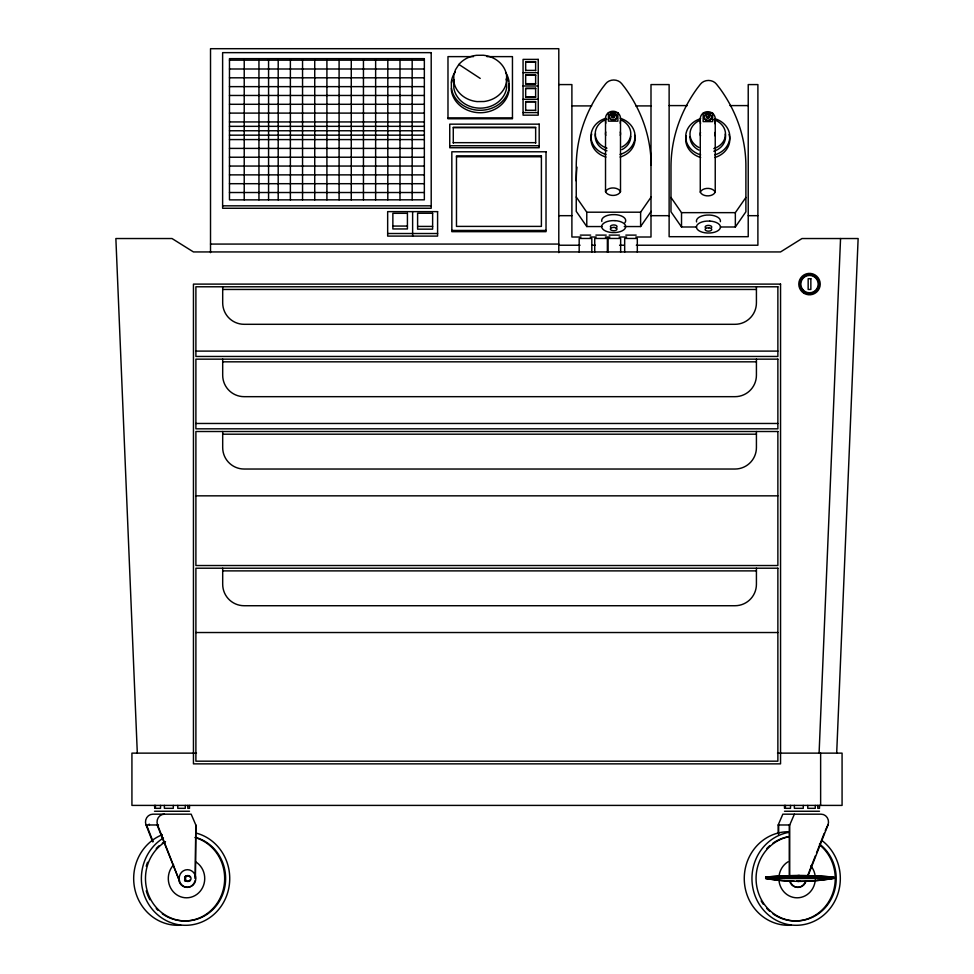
<?xml version="1.0" encoding="UTF-8"?>
<svg xmlns="http://www.w3.org/2000/svg" width="974" height="974" viewBox="0 0 974 974"><rect width="100%" height="100%" fill="white"/><g stroke="black" fill="none" stroke-linecap="round" stroke-linejoin="round"><path stroke-width="1.46" d="M819.097 753.133L840.55 238.533M836.69 753.133L858.131 238.533L801.992 238.533L780.551 251.937L193.449 251.937L172.008 238.533L115.869 238.533L137.31 753.133M605.524 120.63C603.929 108.138 622.082 108.138 620.499 120.63L620.499 191.683C618.125 196.687 607.886 196.687 605.524 191.683L605.524 120.63L605.779 123.235M620.243 123.235L620.499 120.63M700.269 121.068C698.675 108.577 716.827 108.577 715.233 121.068L715.233 192.134C712.871 197.125 702.631 197.125 700.269 192.134L700.269 121.068L700.525 123.674M714.977 123.674L715.233 121.068M605.524 191.683C607.886 186.691 618.125 186.691 620.499 191.683M700.269 192.134C702.631 187.13 712.871 187.13 715.233 192.134M807.799 875.236L815.445 855.72M816.541 852.92L824.187 833.354M825.282 830.566L827.949 824.978L807.738 876.624M778.189 833.902L778.189 824.978L782.84 814.179L821.131 814.179A7.804 7.378 -90 0 1 827.949 824.978M789.731 875.541L789.731 824.978L794.382 814.179M458.888 64.43L455.479 69.751L453.762 75.655L453.847 81.755A26.639 23.352 0 0 0 477.065 101.6L484.017 101.527A26.639 23.352 0 0 0 506.663 81.183L506.577 75.083A26.639 23.352 0 0 0 483.372 55.238L476.408 55.311A26.639 23.352 0 0 0 458.888 64.43L480.219 78.419M624.261 226.552L640.612 226.552L640.612 212.198L651.143 197.016M640.612 226.552L651.143 211.358M720.492 226.991L735.346 226.991L735.346 212.649L745.889 197.454M735.346 226.991L745.889 211.796L745.889 167.065A167.918 145.418 0 0 0 719.652 88.196L716.462 84.129A9.63 8.34 0 0 0 700.476 84.129L697.299 88.232A170.584 147.731 0 0 0 670.989 167.065L670.989 211.796L681.52 226.991L696.58 226.991M809.918 881.02A219.844 207.608 -90 0 1 799.544 881.336L798.12 881.336A2.922 2.764 -90 0 1 797.45 881.044M473.474 56.626L447.979 56.626L447.979 118.767L512.458 118.767L512.458 56.626L486.963 56.626M229.474 60.169L424.347 60.169M525.668 61.971L535.627 61.971M229.474 68.996L424.347 68.996M525.668 70.396L535.627 70.396M523.062 72.685L538.232 72.685M525.668 75.266L535.627 75.266M229.474 77.81L424.347 77.81M525.668 83.691L535.627 83.691M558.796 84.58L571.896 84.58L571.896 237.011L581.028 237.011M523.062 85.98L538.232 85.98M229.474 86.637L424.347 86.637M525.668 88.573L535.627 88.573M229.474 95.464L424.347 95.464M525.668 96.986L535.627 96.986M523.062 99.275L538.232 99.275M525.668 101.868L535.627 101.868M229.474 104.291L424.347 104.291M669.126 105.594L687.376 105.594M729.964 105.594L748.227 105.594M571.896 105.91L591.668 105.91M635.791 105.91L650.997 105.91M525.668 110.281L535.627 110.281M523.062 112.57L538.232 112.57M229.474 113.106L424.347 113.106M447.979 117.854L512.458 117.854M229.474 121.933L424.347 121.933M229.474 126.34L424.347 126.34M453.275 127.704L535.651 127.704M229.474 130.76L424.347 130.76M229.474 135.167L424.347 135.167M229.474 139.574L424.347 139.574M453.275 142.667L535.651 142.667M449.744 145.759L539.182 145.759M229.474 148.401L424.347 148.401M456.477 156.753L541.398 156.753M229.474 157.228L424.347 157.228M229.474 166.055L424.347 166.055M229.474 174.87L424.347 174.87M229.474 183.696L424.347 183.696M229.474 192.523L424.347 192.523M222.62 205.831L431.202 205.831M576.243 197.016L586.774 212.198L640.612 212.198M670.989 197.454L681.52 212.649L735.346 212.649M558.796 215.68L571.896 215.68M650.997 215.68L669.126 215.68M748.227 215.68L757.894 215.68M392.863 226.065L407.424 226.065M417.603 226.418L432.626 226.418M651.143 165.239A167.918 145.418 0 0 0 624.906 87.757L621.729 83.691A9.63 8.34 0 0 0 605.731 83.691L602.553 87.794A170.584 147.731 0 0 0 576.243 166.627L576.243 211.358L586.774 226.552L601.835 226.552M451.839 230.448L546.024 230.448M387.664 233.517L437.594 233.517M580.321 235.111L590.67 235.111M595.881 235.111L606.23 235.111M609.152 235.111L619.501 235.111M625.819 235.111L636.168 235.111M590.147 237.011L596.234 237.011M605.365 237.011L609.919 237.011M619.05 237.011L626.659 237.011M635.791 237.011L650.997 237.011L650.997 84.58L669.126 84.58L669.126 236.694L748.227 236.694L748.227 84.58L757.894 84.58L757.894 245.229L636.302 245.229M210.518 244.072L558.796 244.072M558.796 245.229L580.066 245.229M592.229 245.229L595.272 245.229M619.586 245.229L624.139 245.229M222.693 289.461L756.421 289.461M195.896 351.103L777.873 351.103M222.693 361.829L756.421 361.829M195.896 423.471L777.873 423.471M222.693 434.197L756.421 434.197M195.896 495.839L777.873 495.839M222.693 570.886L756.421 570.886M195.896 632.528L777.873 632.528M196.492 753.133L131.928 753.133L131.928 805.401L842.072 805.401L842.072 753.133L777.508 753.133M154.781 808.323L154.513 805.401M154.513 811.257L189.504 811.257M784.496 811.257L819.487 811.257M152.614 841.743L146.051 824.978L158.506 824.978M195.811 824.978L195.324 878.511L195.811 824.978L191.16 814.179L152.869 814.179A7.804 7.378 90 0 0 146.051 824.978M778.189 824.978L789.731 824.978M798.838 875.589L799.8 875.589M765.698 877.05L833.902 877.05L833.902 878.511L765.698 878.511L765.698 877.05A421.827 398.366 -90 0 1 831.979 877.05M157.106 824.978L179.423 880.8A8.827 8.328 -90 0 0 193.363 884.745A8.827 8.328 -90 0 0 189.638 869.989A8.827 8.328 -90 0 0 179.423 880.8L157.593 824.978A7.804 7.378 -90 0 1 164.411 814.179M798.12 881.336L800.506 881.336A219.844 207.608 90 0 0 832.94 878.511M799.082 881.336L793.286 881.263A219.393 207.182 -90 0 1 765.698 878.511M146.538 824.978L153.088 841.743M149.168 824.077L149.436 824.978M508.988 83.606L509.085 90.253A29.074 25.482 0 0 1 480.572 112.728A29.074 25.482 0 0 1 451.437 90.874L451.339 81.792A29.074 25.482 0 0 1 455.248 71.759M820.632 753.133L820.632 805.401M819.487 805.401L819.487 808.323L817.783 808.323L817.783 805.401M817.332 877.05L817.332 878.511M815.275 805.401L815.275 808.323L807.763 808.323L807.763 805.401M803.27 805.401L803.27 808.323L794.358 808.323L794.358 805.401M790.523 805.401L790.523 808.323L785.421 808.323L785.421 805.401M789.257 824.978L789.257 875.541M784.496 805.401L784.496 808.323M784.192 877.05L784.192 878.511M778.676 824.978L778.676 833.902M767.622 877.05L767.622 878.511M756.421 286.782L756.421 302.865A21.44 21.44 0 0 1 734.98 324.305L244.133 324.305A21.44 21.44 0 0 1 222.693 302.865L222.693 286.782M756.421 359.15L756.421 375.221A21.44 21.44 0 0 1 734.98 396.674L244.133 396.674A21.44 21.44 0 0 1 222.693 375.221L222.693 359.15M756.421 431.506L756.421 447.59A21.44 21.44 0 0 1 734.98 469.03L244.133 469.03A21.44 21.44 0 0 1 222.693 447.59L222.693 431.506M756.421 568.207L756.421 584.29A21.44 21.44 0 0 1 734.98 605.731L244.133 605.731A21.44 21.44 0 0 1 222.693 584.29L222.693 568.207M681.52 212.649L681.52 226.991M637.313 252.071L637.313 238.46L624.675 238.46L624.675 252.071M620.645 252.071L620.645 238.46L608.007 238.46L608.007 252.071M607.374 252.071L607.374 238.46L594.737 238.46L594.737 252.071M591.815 252.071L591.815 238.46L579.177 238.46L579.177 252.071M586.774 212.198L586.774 226.552M558.796 252.643L558.796 48.7L210.518 48.7L210.518 252.643M535.651 143.129L535.651 127.253L453.275 127.253L453.275 143.129M535.627 70.7L535.627 61.666L525.668 61.666L525.668 70.7M535.627 110.586L535.627 101.564L525.668 101.564L525.668 110.586M412.623 211.626L412.623 236.098M412.172 58.647L412.172 199.877M399.997 58.647L399.997 199.877M387.81 58.647L387.81 199.877M375.635 58.647L375.635 199.877M363.448 58.647L363.448 199.877M351.273 58.647L351.273 199.877M339.098 58.647L339.098 199.877M326.911 58.647L326.911 199.877M314.736 58.647L314.736 199.877M302.549 58.647L302.549 199.877M290.374 58.647L290.374 199.877M278.199 58.647L278.199 199.877M268.568 58.647L268.568 199.877M258.95 58.647L258.95 199.877M244.218 58.647L244.218 199.877M189.504 805.401L189.504 808.323L187.812 808.323L187.812 805.401M185.291 805.401L185.291 808.323L177.779 808.323L177.779 805.401M173.299 805.401L173.299 808.323L164.375 808.323L164.375 805.401M160.54 805.401L160.54 808.323L155.438 808.323L155.438 805.401M810.794 865.789A19.297 18.214 -90 0 1 815.165 875.991M815.287 879.766A19.297 18.214 -90 0 1 797.097 897.809A19.297 18.214 -90 0 1 778.92 879.766M778.92 877.257A19.297 18.214 -90 0 1 787.99 861.807M821.873 840.477A46.789 44.183 -90 0 1 824.174 914.671A46.789 44.183 -90 0 1 755.897 897.833A46.789 44.183 -90 0 1 788.94 832.344M791.326 925.203A46.789 44.183 -90 0 1 744.282 880.033A46.789 44.183 -90 0 1 788.453 831.723M819.475 844.008A42.442 40.08 -90 0 1 821.812 911.104A42.442 40.08 -90 0 1 759.903 896.64A42.442 40.08 -90 0 1 788.684 836.812M797.45 875.979A2.922 2.764 -90 0 1 800.214 875.979M800.214 881.044A2.922 2.764 -90 0 1 799.544 881.336M819.572 844.848A42.442 40.08 -90 0 1 827.754 903.227A42.442 40.08 -90 0 1 772.918 913.807M769.752 911.311A42.442 40.08 -90 0 1 766.842 908.523M763.385 904.347A42.442 40.08 -90 0 1 761.144 900.913M766.842 848.5A42.442 40.08 -90 0 1 769.752 845.712M772.918 843.216A42.442 40.08 -90 0 1 789.196 836.544M831.979 878.511A219.844 207.608 -90 0 1 811.305 880.934M794.248 881.263A219.393 207.182 -90 0 1 766.66 878.511M766.66 877.05A421.827 398.366 -90 0 1 832.94 877.05M796.683 875.979A2.922 2.764 -90 0 1 799.447 875.979M799.447 881.044A2.922 2.764 -90 0 1 796.683 881.044M806.119 880.8A8.827 8.328 -90 0 1 790.011 880.8M804.804 882.919A8.827 8.328 -90 0 1 789.537 880.8M180.738 925.203A46.789 44.183 -90 0 1 134.668 888.373A46.789 44.183 -90 0 1 162.305 834.718M196.992 833.318A46.789 44.183 -90 0 1 223.825 901.9A46.789 44.183 -90 0 1 154.306 911.591A46.789 44.183 -90 0 1 163.462 837.993M186.278 881.336A2.922 2.764 -90 0 1 184.61 879.972M184.61 877.05A2.922 2.764 -90 0 1 185.048 876.442M185.62 875.979A2.922 2.764 -90 0 1 186.278 875.687M188.859 881.044A2.922 2.764 -90 0 1 184.719 878.511A2.922 2.764 -90 0 1 188.859 875.979M189.431 876.442A2.922 2.764 -90 0 1 189.869 877.05M189.869 879.972A2.922 2.764 -90 0 1 189.431 880.581M195.043 880.8A8.827 8.328 -90 0 1 178.948 880.8M195.92 837.518A42.442 40.08 -90 0 1 220.258 899.733A42.442 40.08 -90 0 1 157.216 908.523A42.442 40.08 -90 0 1 165.519 841.755M195.628 861.807A19.297 18.214 90 0 1 201.435 889.579A19.297 18.214 90 0 1 174.809 893.292A19.297 18.214 90 0 1 173.628 864.863M185.133 881.044A2.922 2.764 -90 0 1 184.561 880.581M194.958 837.518A42.442 40.08 -90 0 1 223.302 889.493A42.442 40.08 -90 0 1 174.224 919.505M172.788 919.066A42.442 40.08 -90 0 1 162.329 913.807M158.153 910.41A42.442 40.08 -90 0 1 156.254 908.523M149.886 899.733A42.442 40.08 -90 0 1 146.234 890.82M146.234 866.203A42.442 40.08 -90 0 1 147.561 862.27M156.254 848.5A42.442 40.08 -90 0 1 159.164 845.712M162.329 843.216A42.442 40.08 -90 0 1 164.557 841.755M451.559 82.912A29.074 25.482 0 0 1 452.24 80.306M506.943 77.202A29.074 25.482 0 0 1 508.404 80.988M454.237 79.637A26.639 23.352 0 0 0 453.762 82.047L453.847 88.135A26.639 23.352 0 0 0 480.547 108.151A26.639 23.352 0 0 0 506.663 87.563L506.577 81.475A26.639 23.352 0 0 0 506.042 79.077M451.437 88.451A29.074 25.482 0 0 0 480.572 110.293A29.074 25.482 0 0 0 509.085 87.818L508.988 81.171A29.074 25.482 0 0 0 505.591 72.368M614.241 115.711A1.522 1.315 0 0 1 614.241 117.574A1.522 1.315 0 0 1 612.086 117.574A1.522 1.315 0 0 1 612.086 115.711M612.768 115.358A1.522 1.315 0 0 1 613.559 115.358M614.144 113.788A3.786 3.287 0 0 1 616.067 119.072A3.786 3.287 0 0 1 609.724 118.341A3.786 3.287 0 0 1 613.17 113.666M624.882 222.754A12.005 6.002 0 0 0 615.008 214.609L611.867 214.645A12.005 6.002 0 0 0 601.822 221.488M615.763 227.892A3.312 1.656 0 0 0 616.871 226.138A3.312 1.656 0 0 0 614.046 224.957L613.194 224.97A3.312 1.656 0 0 0 611.112 227.636M576.243 180.969A170.584 147.731 0 0 1 576.985 167.126M605.779 135.374A7.488 6.477 0 0 1 605.779 132.014M620.243 132.014A7.488 6.477 0 0 1 620.243 135.374M621.899 120.362A17.776 15.389 0 0 1 621.899 147.025M606.936 148.158A17.776 15.389 0 0 1 595.236 133.694A17.776 15.389 0 0 1 606.936 119.23M620.097 118.244A22.061 19.103 0 0 1 635.06 136.323A22.061 19.103 0 0 1 620.097 154.416M605.925 154.416A22.061 19.103 0 0 1 590.95 136.323A22.061 19.103 0 0 1 605.925 118.244M630.775 136.323A17.776 15.389 0 0 1 621.899 149.655M606.936 150.8A17.776 15.389 0 0 1 595.504 133.657M634.646 135.228A22.061 19.103 0 0 1 620.097 157.058M605.925 157.058A22.061 19.103 0 0 1 591.705 134.022M708.67 115.943A1.522 1.315 0 0 1 709.23 117.744A1.522 1.315 0 0 1 707.148 118.219A1.522 1.315 0 0 1 706.588 116.417M696.568 221.926A12.005 6.002 0 0 1 706.613 215.084L709.742 215.047A12.005 6.002 0 0 1 720.37 221.682M711.519 227.636A3.312 1.656 0 0 0 708.792 225.396L707.928 225.408A3.312 1.656 0 0 0 705.858 228.074M700.525 135.812A7.488 6.477 0 0 1 700.525 132.452M714.977 132.452A7.488 6.477 0 0 1 714.977 135.812M713.82 119.668A17.776 15.389 0 0 1 725.52 134.132A17.776 15.389 0 0 1 713.82 148.596M698.869 147.464A17.776 15.389 0 0 1 698.869 120.8M714.831 118.682A22.061 19.103 0 0 1 729.806 136.774A22.061 19.103 0 0 1 714.831 154.866M700.671 154.866A22.061 19.103 0 0 1 685.696 136.774A22.061 19.103 0 0 1 700.671 118.682M725.253 134.095A17.776 15.389 0 0 1 713.82 151.238M698.869 150.106A17.776 15.389 0 0 1 689.982 136.774M729.051 134.461A22.061 19.103 0 0 1 714.831 157.496M700.671 157.496A22.061 19.103 0 0 1 686.122 135.678M615.008 220.635L611.867 220.66A12.005 6.002 0 0 0 601.688 226.723A12.005 6.002 0 0 0 612.378 232.567L615.507 232.53A12.005 6.002 0 0 0 625.698 226.467A12.005 6.002 0 0 0 615.008 220.635M709.742 221.074L706.613 221.11A12.005 6.002 0 0 0 696.422 227.173A12.005 6.002 0 0 0 707.124 233.005L710.253 232.981A12.005 6.002 0 0 0 720.443 226.918A12.005 6.002 0 0 0 709.742 221.074M614.046 227.417L613.194 227.429A3.312 1.656 0 0 0 610.381 229.097A3.312 1.656 0 0 0 613.328 230.704L614.192 230.704A3.312 1.656 0 0 0 616.992 229.024A3.312 1.656 0 0 0 614.046 227.417M708.792 227.855L707.928 227.867A3.312 1.656 0 0 0 705.127 229.535A3.312 1.656 0 0 0 708.074 231.155L708.938 231.142A3.312 1.656 0 0 0 711.738 229.474A3.312 1.656 0 0 0 708.792 227.855M431.202 52.645L222.62 52.645L222.62 208.266L431.202 208.266L431.202 52.645M424.347 58.647L229.474 58.647L229.474 199.877L424.347 199.816L424.347 58.647M538.232 59.39L523.062 59.39L523.062 115.163L538.232 115.163L538.232 59.39M535.627 74.974L525.668 74.974L525.668 83.995L535.627 83.995L535.627 74.974M535.627 88.269L525.668 88.269L525.668 97.29L535.627 97.29L535.627 88.269M617.906 112.753L608.421 112.753L608.421 121.153L617.906 121.153L617.906 112.753M712.651 113.191L703.167 113.191L703.167 121.592L712.651 121.592L712.651 113.191M539.182 124.161L449.744 124.161L449.744 147.744L539.182 147.744L539.182 124.161M546.024 151.786L451.839 151.786L451.839 231.666L546.024 231.666L546.024 151.786M541.398 155.84L456.477 155.84L456.477 226.394L541.398 226.394L541.398 155.84M437.594 211.626L387.664 211.626L387.664 236.098L437.594 236.098L437.594 211.626M407.424 213.306L392.863 213.306L392.863 228.951L407.424 228.951L407.424 213.306M432.626 213.245L417.603 213.245L417.603 229.158L432.626 229.158L432.626 213.245M810.855 278.734L808.164 278.734L808.164 289.461L810.855 289.461L810.855 278.734M780.551 284.104L193.449 284.104L193.449 763.86L780.551 763.86L780.551 284.104M777.873 286.782L195.896 286.782L195.896 356.46L777.873 356.46L777.873 286.782M777.873 359.15L195.896 359.15L195.896 428.828L777.873 428.828L777.873 359.15M777.873 431.506L195.896 431.506L195.896 565.529L777.873 565.529L777.873 431.506M777.873 568.207L195.896 568.207L195.896 761.181L777.873 761.181L777.873 568.207M190.198 880.581A2.922 2.764 -90 0 0 188.956 875.687A2.922 2.764 -90 0 0 185.584 879.266A2.922 2.764 -90 0 0 190.198 880.581M804.147 293.381A10.726 10.726 0 0 0 820.23 284.104A10.726 10.726 0 0 0 804.147 274.814A10.726 10.726 0 0 0 804.147 293.381M802.88 290.727A9.375 9.375 0 0 0 818.562 286.526A9.375 9.375 0 0 0 807.081 275.045A9.375 9.375 0 0 0 802.88 290.727M803.367 290.24A8.693 8.693 0 0 0 817.904 286.344A8.693 8.693 0 0 0 807.263 275.703A8.693 8.693 0 0 0 803.367 290.24M611.27 119.485A3.786 3.287 0 0 0 616.956 116.636A3.786 3.287 0 0 0 611.27 113.8A3.786 3.287 0 0 0 611.27 119.485M612.403 116.673A1.522 1.315 0 0 0 614.691 115.529A1.522 1.315 0 0 0 612.403 114.384A1.522 1.315 0 0 0 612.403 116.673M706.016 120.24A3.786 3.287 0 0 0 711.702 117.391A3.786 3.287 0 0 0 706.016 114.555A3.786 3.287 0 0 0 706.016 120.24M706.016 119.924A3.786 3.287 0 0 0 711.702 117.075A3.786 3.287 0 0 0 706.016 114.238A3.786 3.287 0 0 0 706.016 119.924M706.832 116.904A1.522 1.315 0 0 0 709.376 116.32A1.522 1.315 0 0 0 707.514 114.701A1.522 1.315 0 0 0 706.832 116.904"/></g></svg>
